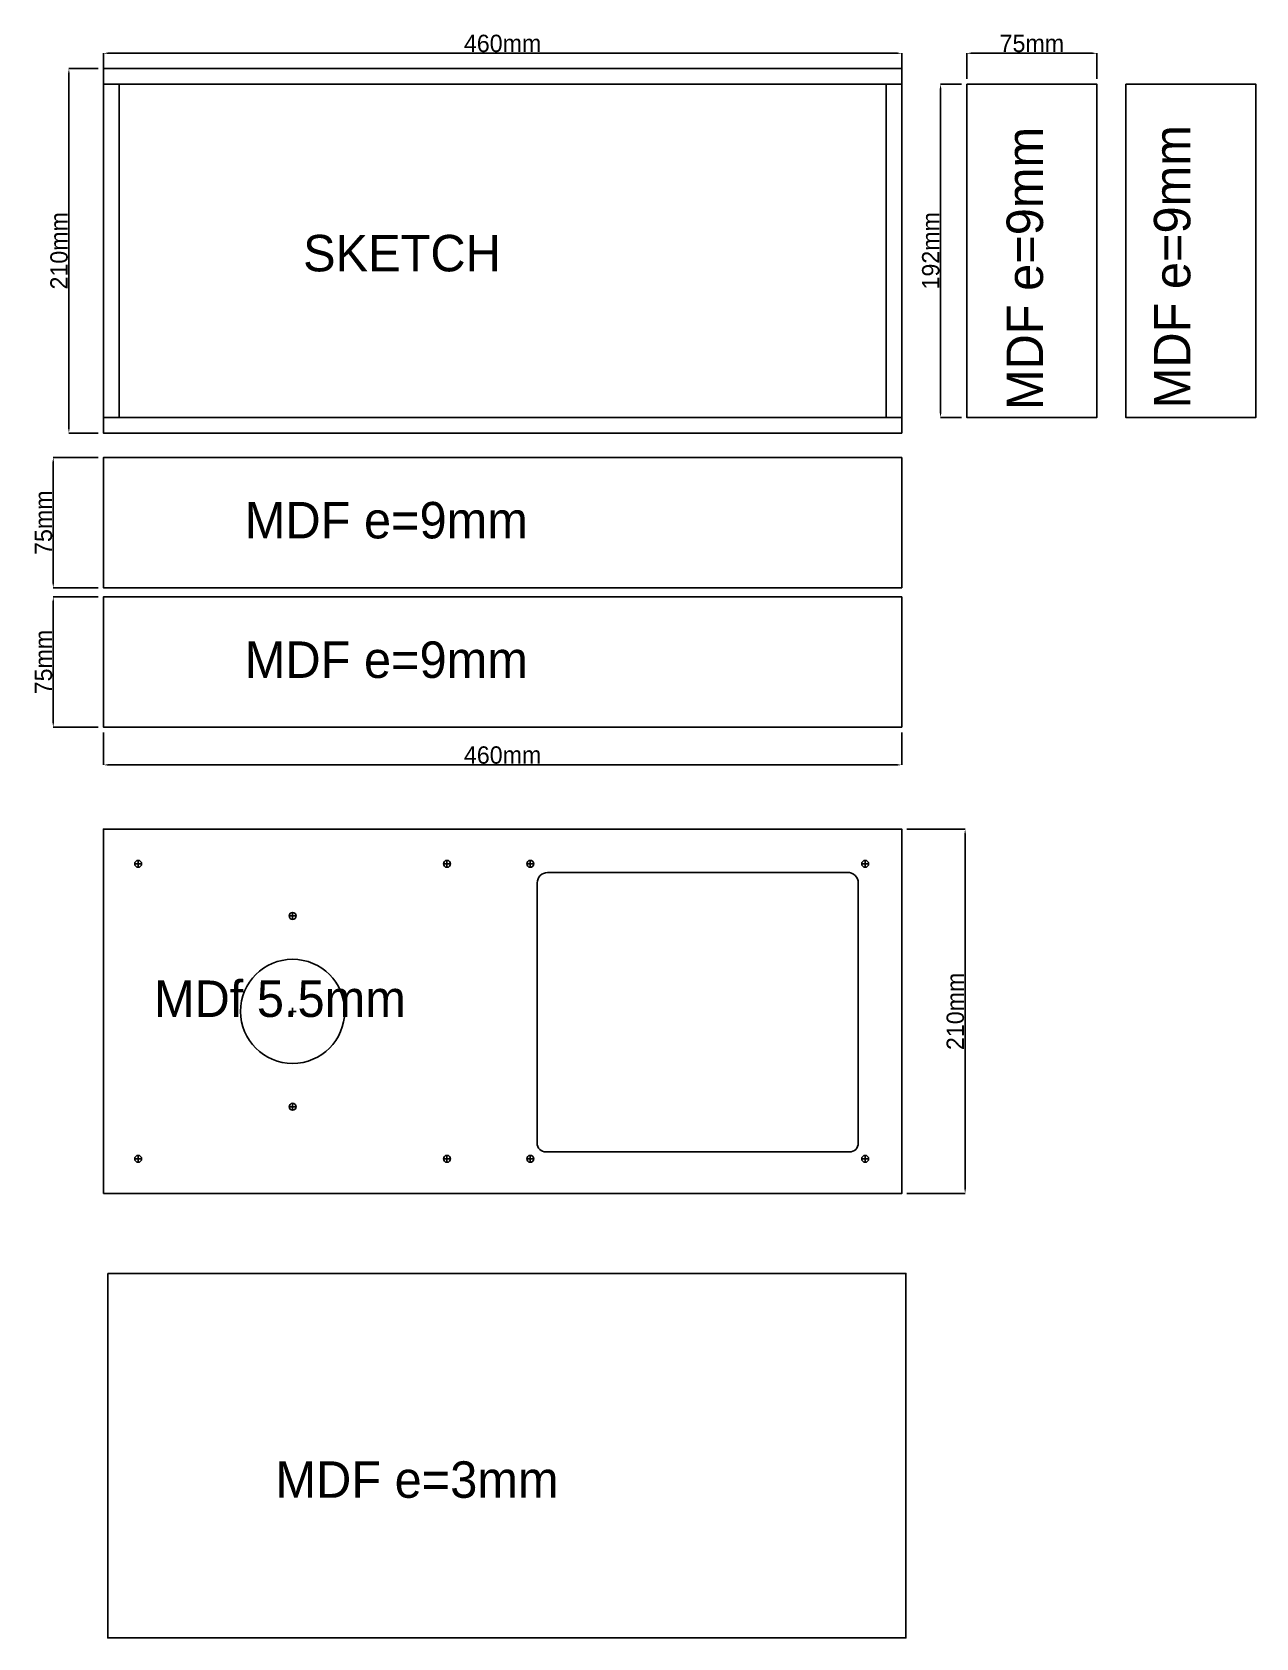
# Model space of a CAD drawing. Header units: millimetres. Extents: x 1650 to 2356, y -557 to 369.
import ezdxf

# ---------------------------------------------------------------- set-up
doc = ezdxf.new("R2010")
doc.units = ezdxf.units.MM
doc.layers.add('MDF cut', color=3, linetype='Continuous')
doc.dimstyles.new('ISO-25', dxfattribs={"dimtxt": 2.5, "dimasz": 2.5, "dimexe": 1.25, "dimexo": 0.625, "dimtad": 1, "dimtxsty": 'Standard', "dimcen": 2.5, "dimadec": 0, "dimazin": 0, "dimtfac": 1, "dimtmove": 0, "dimatfit": 3, "dimfxl": 1, "dimarcsym": 0})

# ---------------------------------------------------------------- blocks, each defined once
blk = doc.blocks.new('*D10')
at = {"layer": 'Defpoints', "color": 0, "transparency": 16777216}
for p in [(2151.4, 356.56), (1691.4, 338.74), (2151.4, 338.74)]:
    blk.add_point(p, dxfattribs=at)
at = {"layer": 'MDF cut', "color": 0, "lineweight": -2, "transparency": 16777216}
for p, q in [((1691.4, 341.74), (1691.4, 356.56)), ((1693.9, 356.56), (2148.9, 356.56)), ((2151.4, 341.74), (2151.4, 356.56))]:
    blk.add_line(p, q, dxfattribs=at)
at = {"layer": 'MDF cut', "color": 0, "transparency": 16777216}
for points in [[(1693.9, 356.98), (1693.9, 356.15), (1691.4, 356.56)], [(2148.9, 356.98), (2148.9, 356.15), (2151.4, 356.56)]]:
    blk.add_solid(points, dxfattribs=at)
at = {"layer": 'MDF cut', "color": 0, "transparency": 16777216, "insert": (1921.4, 362.19), "char_height": 10, "attachment_point": 5}
blk.add_mtext('460mm', dxfattribs=at)
blk = doc.blocks.new('*D11')
at = {"layer": 'Defpoints', "color": 0, "transparency": 16777216}
for p in [(1691.4, 347.74), (1671.45, 137.74), (1691.4, 137.74)]:
    blk.add_point(p, dxfattribs=at)
at = {"layer": 'MDF cut', "color": 0, "lineweight": -2, "transparency": 16777216}
for p, q in [((1688.4, 347.74), (1671.45, 347.74)), ((1671.45, 345.24), (1671.45, 140.24)), ((1688.4, 137.74), (1671.45, 137.74))]:
    blk.add_line(p, q, dxfattribs=at)
at = {"layer": 'MDF cut', "color": 0, "transparency": 16777216}
for points in [[(1671.04, 345.24), (1671.87, 345.24), (1671.45, 347.74)], [(1671.04, 140.24), (1671.87, 140.24), (1671.45, 137.74)]]:
    blk.add_solid(points, dxfattribs=at)
at = {"layer": 'MDF cut', "color": 0, "transparency": 16777216, "insert": (1665.83, 242.74), "char_height": 10, "attachment_point": 5, "rotation": 90}
blk.add_mtext('210mm', dxfattribs=at)
blk = doc.blocks.new('*D12')
at = {"layer": 'Defpoints', "color": 0, "transparency": 16777216}
for p in [(2263.9, 356.56), (2188.9, 338.74), (2263.9, 338.74)]:
    blk.add_point(p, dxfattribs=at)
at = {"layer": 'MDF cut', "color": 0, "lineweight": -2, "transparency": 16777216}
for p, q in [((2188.9, 341.74), (2188.9, 356.56)), ((2191.4, 356.56), (2261.4, 356.56)), ((2263.9, 341.74), (2263.9, 356.56))]:
    blk.add_line(p, q, dxfattribs=at)
at = {"layer": 'MDF cut', "color": 0, "transparency": 16777216}
for points in [[(2191.4, 356.98), (2191.4, 356.15), (2188.9, 356.56)], [(2261.4, 356.98), (2261.4, 356.15), (2263.9, 356.56)]]:
    blk.add_solid(points, dxfattribs=at)
at = {"layer": 'MDF cut', "color": 0, "transparency": 16777216, "insert": (2226.4, 362.19), "char_height": 10, "attachment_point": 5}
blk.add_mtext('75mm', dxfattribs=at)
blk = doc.blocks.new('*D13')
at = {"layer": 'Defpoints', "color": 0, "transparency": 16777216}
for p in [(2173.8, 338.74), (2188.9, 338.74), (2188.9, 146.74)]:
    blk.add_point(p, dxfattribs=at)
at = {"layer": 'MDF cut', "color": 0, "lineweight": -2, "transparency": 16777216}
for p, q in [((2185.9, 338.74), (2173.8, 338.74)), ((2173.8, 149.24), (2173.8, 336.24)), ((2185.9, 146.74), (2173.8, 146.74))]:
    blk.add_line(p, q, dxfattribs=at)
at = {"layer": 'MDF cut', "color": 0, "transparency": 16777216}
for points in [[(2173.38, 336.24), (2174.22, 336.24), (2173.8, 338.74)], [(2173.38, 149.24), (2174.22, 149.24), (2173.8, 146.74)]]:
    blk.add_solid(points, dxfattribs=at)
at = {"layer": 'MDF cut', "color": 0, "transparency": 16777216, "insert": (2168.18, 242.74), "char_height": 10, "attachment_point": 5, "rotation": 90}
blk.add_mtext('192mm', dxfattribs=at)
blk = doc.blocks.new('*D14')
at = {"layer": 'Defpoints', "color": 0, "transparency": 16777216}
for p in [(1691.4, 123.58), (1662.45, 48.58), (1691.4, 48.58)]:
    blk.add_point(p, dxfattribs=at)
at = {"layer": 'MDF cut', "color": 0, "lineweight": -2, "transparency": 16777216}
for p, q in [((1688.4, 123.58), (1662.45, 123.58)), ((1662.45, 121.08), (1662.45, 51.08)), ((1688.4, 48.58), (1662.45, 48.58))]:
    blk.add_line(p, q, dxfattribs=at)
at = {"layer": 'MDF cut', "color": 0, "transparency": 16777216}
for points in [[(1662.04, 121.08), (1662.87, 121.08), (1662.45, 123.58)], [(1662.04, 51.08), (1662.87, 51.08), (1662.45, 48.58)]]:
    blk.add_solid(points, dxfattribs=at)
at = {"layer": 'MDF cut', "color": 0, "transparency": 16777216, "insert": (1656.83, 86.08), "char_height": 10, "attachment_point": 5, "rotation": 90}
blk.add_mtext('75mm', dxfattribs=at)
blk = doc.blocks.new('*D15')
at = {"layer": 'Defpoints', "color": 0, "transparency": 16777216}
for p in [(1691.4, -31.74), (2151.4, -31.74), (2151.4, -53.49)]:
    blk.add_point(p, dxfattribs=at)
at = {"layer": 'MDF cut', "color": 0, "lineweight": -2, "transparency": 16777216}
for p, q in [((1691.4, -34.74), (1691.4, -53.49)), ((2151.4, -34.74), (2151.4, -53.49)), ((1693.9, -53.49), (2148.9, -53.49))]:
    blk.add_line(p, q, dxfattribs=at)
at = {"layer": 'MDF cut', "color": 0, "transparency": 16777216}
for points in [[(1693.9, -53.08), (1693.9, -53.91), (1691.4, -53.49)], [(2148.9, -53.08), (2148.9, -53.91), (2151.4, -53.49)]]:
    blk.add_solid(points, dxfattribs=at)
at = {"layer": 'MDF cut', "color": 0, "transparency": 16777216, "insert": (1921.4, -47.87), "char_height": 10, "attachment_point": 5}
blk.add_mtext('460mm', dxfattribs=at)
blk = doc.blocks.new('*D16')
at = {"layer": 'Defpoints', "color": 0, "transparency": 16777216}
for p in [(1691.4, 43.26), (1662.45, -31.74), (1691.4, -31.74)]:
    blk.add_point(p, dxfattribs=at)
at = {"layer": 'MDF cut', "color": 0, "lineweight": -2, "transparency": 16777216}
for p, q in [((1688.4, 43.26), (1662.45, 43.26)), ((1662.45, 40.76), (1662.45, -29.24)), ((1688.4, -31.74), (1662.45, -31.74))]:
    blk.add_line(p, q, dxfattribs=at)
at = {"layer": 'MDF cut', "color": 0, "transparency": 16777216}
for points in [[(1662.04, 40.76), (1662.87, 40.76), (1662.45, 43.26)], [(1662.04, -29.24), (1662.87, -29.24), (1662.45, -31.74)]]:
    blk.add_solid(points, dxfattribs=at)
at = {"layer": 'MDF cut', "color": 0, "transparency": 16777216, "insert": (1656.83, 5.76), "char_height": 10, "attachment_point": 5, "rotation": 90}
blk.add_mtext('75mm', dxfattribs=at)
blk = doc.blocks.new('*D18')
at = {"layer": 'Defpoints', "color": 0, "transparency": 16777216}
for p in [(2151.4, -90.51), (2187.96, -90.51), (2151.4, -300.51)]:
    blk.add_point(p, dxfattribs=at)
at = {"layer": 'MDF cut', "color": 0, "lineweight": -2, "transparency": 16777216}
for p, q in [((2154.4, -90.51), (2187.96, -90.51)), ((2187.96, -298.01), (2187.96, -93.01)), ((2154.4, -300.51), (2187.96, -300.51))]:
    blk.add_line(p, q, dxfattribs=at)
at = {"layer": 'MDF cut', "color": 0, "transparency": 16777216}
for points in [[(2187.54, -93.01), (2188.37, -93.01), (2187.96, -90.51)], [(2187.54, -298.01), (2188.37, -298.01), (2187.96, -300.51)]]:
    blk.add_solid(points, dxfattribs=at)
at = {"layer": 'MDF cut', "color": 0, "transparency": 16777216, "insert": (2182.33, -195.51), "char_height": 10, "attachment_point": 5, "rotation": 90}
blk.add_mtext('210mm', dxfattribs=at)

msp = doc.modelspace()

# ---------------------------------------------------------------- linework, layer by layer
at = {"layer": 'MDF cut', "color": 3}
for p, q in [((1709.396, -110.508), (1713.396, -110.508)), ((1711.396, -108.508), (1711.396, -112.508)), ((1887.356, -110.508), (1891.356, -110.508)), ((1889.356, -108.508), (1889.356, -112.508)), ((1935.34, -110.508), (1939.34, -110.508)), ((1937.34, -108.508), (1937.34, -112.508)), ((2128.337, -110.508), (2132.337, -110.508)), ((2130.337, -108.508), (2130.337, -112.508)), ((1800.376, -138.508), (1800.376, -142.508)), ((1798.376, -140.508), (1802.376, -140.508)), ((1800.376, -193.508), (1800.376, -197.508)), ((1798.376, -195.508), (1802.376, -195.508)), ((1800.376, -248.508), (1800.376, -252.508)), ((1798.376, -250.508), (1802.376, -250.508)), ((1709.396, -280.508), (1713.396, -280.508)), ((1711.396, -278.508), (1711.396, -282.508)), ((1887.356, -280.508), (1891.356, -280.508)), ((1889.356, -278.508), (1889.356, -282.508)), ((1935.34, -280.508), (1939.34, -280.508)), ((1937.34, -278.508), (1937.34, -282.508)), ((2128.337, -280.508), (2132.337, -280.508)), ((2130.337, -278.508), (2130.337, -282.508))]:
    msp.add_line(p, q, dxfattribs=at)
for points in [[(1691.396, 338.743), (2151.396, 338.743), (2151.396, 347.743), (1691.396, 347.743)], [(1700.396, 146.743), (1691.396, 146.743), (1691.396, 338.743), (1700.396, 338.743)], [(2142.396, 338.743), (2151.396, 338.743), (2151.396, 146.743), (2142.396, 146.743)], [(2188.896, 338.743), (2263.896, 338.743), (2263.896, 146.743), (2188.896, 146.743)], [(2280.507, 338.743), (2355.507, 338.743), (2355.507, 146.743), (2280.507, 146.743)], [(2151.396, 146.743), (1691.396, 146.743), (1691.396, 137.743), (2151.396, 137.743)], [(2151.396, 123.576), (1691.396, 123.576), (1691.396, 48.576), (2151.396, 48.576)], [(2151.396, 43.261), (1691.396, 43.261), (1691.396, -31.739), (2151.396, -31.739)], [(1691.396, -300.508), (2151.396, -300.508), (2151.396, -90.508), (1691.396, -90.508)], [(1693.827, -346.534), (2153.827, -346.534), (2153.827, -556.534), (1693.827, -556.534)]]:
    msp.add_lwpolyline(points, close=True, dxfattribs=at)
msp.add_lwpolyline([(1941.336, -188.601), (1941.336, -121.509, -0.410542), (1947.336, -115.509), (2120.099, -115.509, -0.4234577), (2126.339, -121.509), (2126.339, -188.601), (2126.339, -271.509, -0.4302015), (2121.339, -276.509), (1946.336, -276.509, -0.4263577), (1941.336, -271.509), (1941.336, -188.601)], format="xyb", dxfattribs=at)
at = {"layer": 'MDF cut', "color": 2}
for centre in [(1711.396, -110.508), (1889.356, -110.508), (1937.34, -110.508), (2130.337, -110.508), (1711.396, -280.508), (1889.356, -280.508), (1937.34, -280.508), (2130.337, -280.508)]:
    msp.add_circle(centre, 2, dxfattribs=at)
at = {"layer": 'MDF cut'}
for centre in [(1800.376, -140.508), (1800.376, -250.508)]:
    msp.add_circle(centre, 2, dxfattribs=at)
at = {"layer": 'MDF cut', "color": 3}
msp.add_circle((1800.376, -195.508), 30, dxfattribs=at)

# ---------------------------------------------------------------- texts
for p in [(2232.83, 150.99), (2317.728, 152.012)]:
    msp.add_text('MDF e=9mm', height=21.011, rotation=90, dxfattribs=at).set_placement(p)
for s, p in [('SKETCH', (1806.412, 230.887)), ('MDF e=9mm', (1772.845, 77.016)), ('MDF e=9mm', (1772.845, -3.374)), ('MDf 5.5mm', (1720.484, -198.739)), ('MDF e=3mm', (1790.516, -475.814))]:
    msp.add_text(s, height=21.011, dxfattribs=at).set_placement(p)

# ---------------------------------------------------------------- dimensions: what is measured, and where the dimension line sits
for base, p1, p2, picture, middle in [((2151.396, 356.565), (1691.396, 338.743), (2151.396, 338.743), '*D10', (1921.396, 362.19)), ((2263.896, 356.565), (2188.896, 338.743), (2263.896, 338.743), '*D12', (2226.396, 362.19)), ((2151.396, -53.494), (1691.396, -31.739), (2151.396, -31.739), '*D15', (1921.396, -47.869))]:
    dim = msp.add_linear_dim(base=base, p1=p1, p2=p2, dimstyle='ISO-25', override={"dimtxt": 10, "dimexe": 0, "dimexo": 3, "dimpost": 'mm'}, dxfattribs=at)
    dim.commit()
    dim.dimension.update_dxf_attribs({"geometry": picture, "text_midpoint": middle})
for base, p1, p2, picture, middle in [((1671.454, 137.743), (1691.396, 347.743), (1691.396, 137.743), '*D11', (1665.829, 242.743)), ((2173.8, 338.743), (2188.896, 146.743), (2188.896, 338.743), '*D13', (2168.175, 242.743)), ((1662.454, 48.576), (1691.396, 123.576), (1691.396, 48.576), '*D14', (1656.829, 86.076)), ((1662.454, -31.739), (1691.396, 43.261), (1691.396, -31.739), '*D16', (1656.829, 5.761))]:
    dim = msp.add_linear_dim(base=base, p1=p1, p2=p2, angle=90, dimstyle='ISO-25', override={"dimtxt": 10, "dimexe": 0, "dimexo": 3, "dimpost": 'mm'}, dxfattribs=at)
    dim.commit()
    dim.dimension.update_dxf_attribs({"geometry": picture, "text_midpoint": middle})
dim = msp.add_linear_dim(base=(2187.956, -90.508), p1=(2151.396, -300.508), p2=(2151.396, -90.508), angle=90, dimstyle='ISO-25', override={"dimtxt": 10, "dimexe": 0, "dimexo": 3, "dimpost": 'mm'}, dxfattribs=at)
dim.commit()
dim.dimension.update_dxf_attribs({"geometry": '*D18', "text_midpoint": (2187.956, -195.508), "dimtype": 161})

doc.saveas('drawing.dxf')
